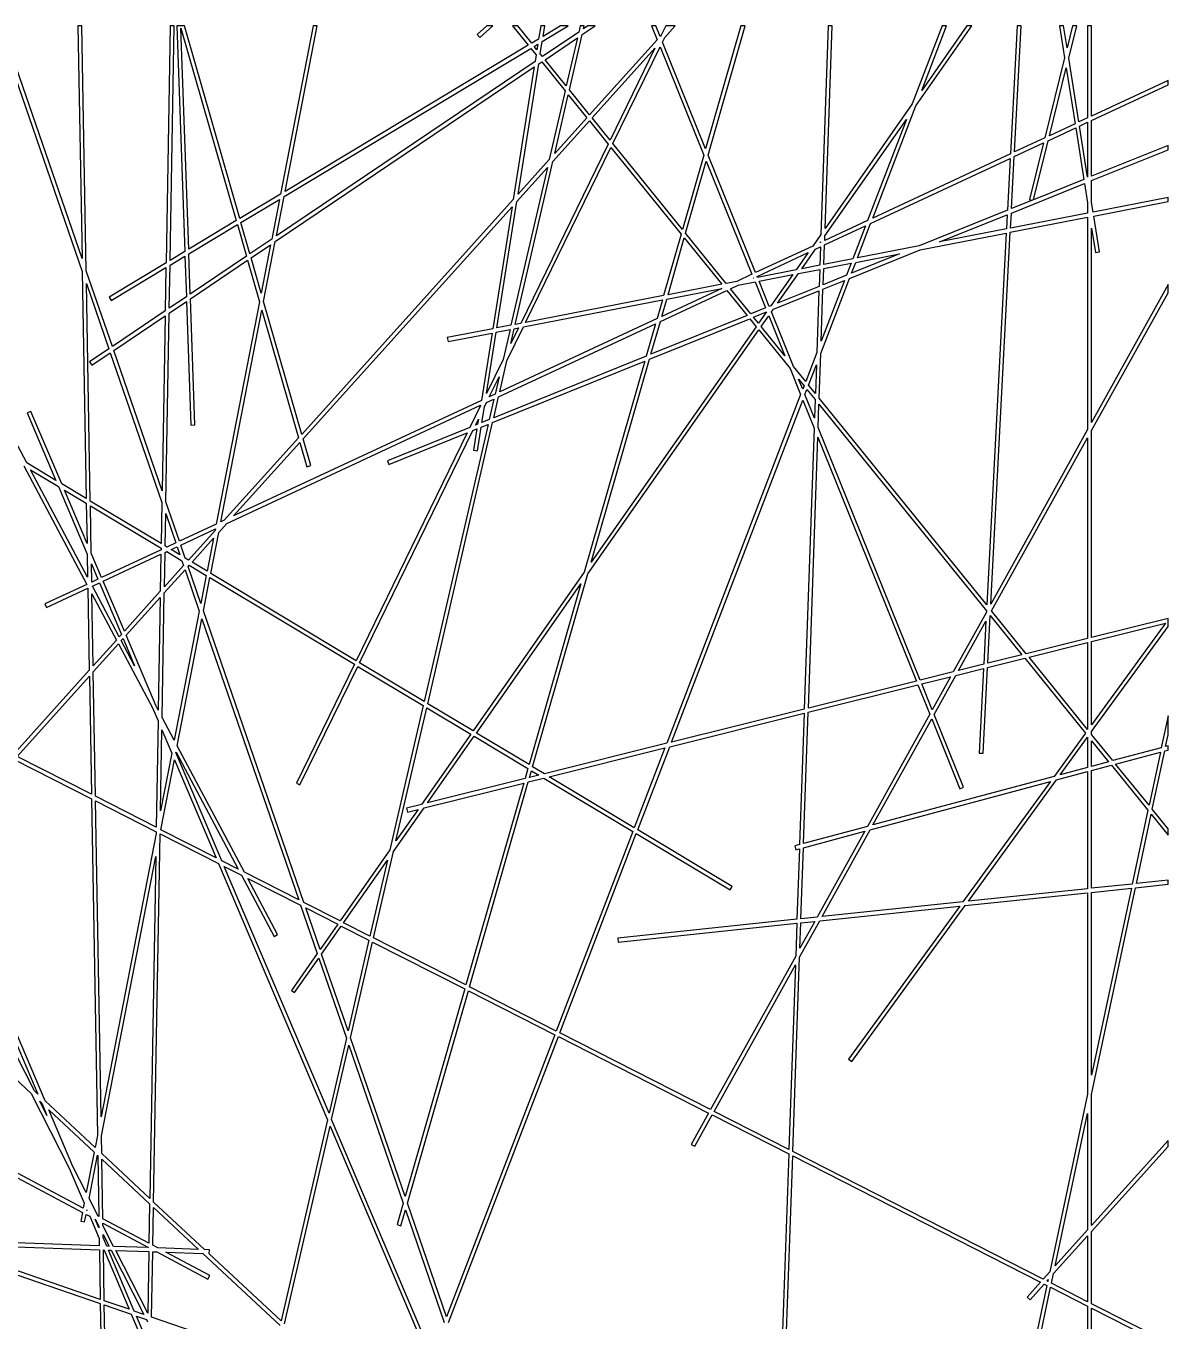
# Model space of a CAD drawing. Extents: x -38.1 to 38.1, y -38.1 to 38.1.
# Drawn here: x -0.71 to 5, y -20.53 to -14.05 of the extents above; entities that cross this region are included whole.
import ezdxf

# ---------------------------------------------------------------- set-up
doc = ezdxf.new("R2010")
doc.units = 0
doc.layers.add('Cut', color=7, linetype='CONTINUOUS')

msp = doc.modelspace()

# ---------------------------------------------------------------- linework, layer by layer
at = {"layer": 'Cut'}
for p, q in [((-0.434023, -14.05), (-0.454026, -14.05)), ((-0.454026, -14.05), (-0.433709, -15.2139)), ((-0.412638, -15.2751), (-0.434023, -14.05)), ((0.00737, -14.05), (-0.013328, -15.2358)), ((0.006887, -15.2236), (0.027373, -14.05)), ((0.027373, -14.05), (0.00737, -14.05)), ((0.058289, -14.05), (0.040987, -14.05)), ((0.040987, -14.05), (0.080428, -15.1794)), ((0.060999, -14.05), (0.058289, -14.05)), ((0.079095, -14.05), (0.060999, -14.05)), ((0.100029, -15.1677), (0.061375, -14.0608)), ((0.061375, -14.0608), (0.337805, -15.0248)), ((0.355553, -15.0141), (0.079095, -14.05)), ((0.722576, -14.05), (0.558921, -14.8919)), ((0.58199, -14.8781), (0.74295, -14.05)), ((0.74295, -14.05), (0.722576, -14.05)), ((1.59183, -14.05), (1.54333, -14.0937)), ((1.55671, -14.1085), (1.62172, -14.05)), ((1.62172, -14.05), (1.59183, -14.05)), ((1.74582, -14.05), (1.72009, -14.05)), ((1.72009, -14.05), (1.79866, -14.147)), ((1.81597, -14.1366), (1.74582, -14.05)), ((1.8611, -14.05), (1.85069, -14.1158)), ((1.88135, -14.05), (1.8611, -14.05)), ((1.86898, -14.1281), (1.99896, -14.05)), ((1.96013, -14.05), (1.87307, -14.1023)), ((1.87307, -14.1023), (1.88135, -14.05)), ((1.99896, -14.05), (1.96013, -14.05)), ((2.05831, -14.05), (2.05109, -14.0812)), ((2.07883, -14.05), (2.05831, -14.05)), ((2.06881, -14.0934), (2.13318, -14.05)), ((2.09741, -14.05), (2.0754, -14.0648)), ((2.0754, -14.0648), (2.07883, -14.05)), ((2.13318, -14.05), (2.09741, -14.05)), ((2.43743, -14.05), (2.41585, -14.05)), ((2.41585, -14.05), (2.44381, -14.1192)), ((2.4587, -14.1026), (2.43743, -14.05)), ((2.48707, -14.05), (2.46458, -14.0961)), ((2.48132, -14.1074), (2.53301, -14.05)), ((2.5061, -14.05), (2.48707, -14.05)), ((2.50932, -14.05), (2.5061, -14.05)), ((2.53301, -14.05), (2.50932, -14.05)), ((2.86304, -14.05), (2.68636, -14.6661)), ((2.69853, -14.6963), (2.88385, -14.05)), ((2.88385, -14.05), (2.86304, -14.05)), ((3.29941, -14.05), (3.26298, -15.0933)), ((3.28404, -15.0632), (3.31942, -14.05)), ((3.31942, -14.05), (3.29941, -14.05)), ((3.86997, -14.05), (3.72005, -14.4406)), ((3.73785, -14.45), (4.01794, -14.05)), ((3.99352, -14.05), (3.76747, -14.3728)), ((3.76747, -14.3728), (3.8914, -14.05)), ((3.8914, -14.05), (3.86997, -14.05)), ((4.01794, -14.05), (3.99352, -14.05)), ((4.2448, -14.05), (4.21123, -14.6904)), ((4.23176, -14.6809), (4.26482, -14.05)), ((4.26482, -14.05), (4.2448, -14.05)), ((4.47741, -14.05), (4.45717, -14.05)), ((4.45717, -14.05), (4.48251, -14.21)), ((4.49489, -14.1604), (4.47741, -14.05)), ((4.52241, -14.05), (4.49489, -14.1604)), ((4.5029, -14.2109), (4.54302, -14.05)), ((4.54302, -14.05), (4.52241, -14.05)), ((4.6174, -14.05), (4.5974, -14.05)), ((4.5974, -14.05), (4.5974, -14.5104)), ((4.6174, -14.501), (4.6174, -14.05)), ((-0.433709, -15.2139), (-0.813609, -14.1106)), ((1.54333, -14.0937), (1.55671, -14.1085)), ((1.85069, -14.1158), (1.81597, -14.1366)), ((1.85918, -14.19), (1.86898, -14.1281)), ((2.05109, -14.0812), (1.87003, -14.2034)), ((1.88266, -14.219), (2.0445, -14.1098)), ((2.0445, -14.1098), (1.98898, -14.3503)), ((2.00495, -14.37), (2.06881, -14.0934)), ((2.44381, -14.1192), (2.10582, -14.4946)), ((2.46458, -14.0961), (2.4587, -14.1026)), ((2.47, -14.1306), (2.48132, -14.1074)), ((2.68636, -14.6661), (2.47, -14.1306)), ((-0.821241, -14.1499), (-0.43258, -15.2786)), ((0.576855, -14.9045), (1.81137, -14.1627)), ((1.79866, -14.147), (0.58199, -14.8781)), ((1.81137, -14.1627), (1.83803, -14.1956)), ((1.82868, -14.1523), (1.8466, -14.1415)), ((1.84224, -14.1691), (1.82868, -14.1523)), ((1.83803, -14.1956), (1.83284, -14.2285)), ((1.8466, -14.1415), (1.84224, -14.1691)), ((1.87003, -14.2034), (1.85918, -14.19)), ((2.11856, -14.5103), (2.43277, -14.1613)), ((2.43277, -14.1613), (2.20844, -14.6213)), ((2.22232, -14.6384), (2.4582, -14.1548)), ((2.4582, -14.1548), (2.67741, -14.6974)), ((0.533171, -15.1292), (1.82856, -14.2555)), ((1.83284, -14.2285), (0.538568, -15.1015)), ((1.82856, -14.2555), (1.72343, -14.9192)), ((1.748, -14.892), (1.85123, -14.2402)), ((1.85123, -14.2402), (1.86602, -14.2302)), ((1.86602, -14.2302), (1.98327, -14.375)), ((1.98898, -14.3503), (1.88266, -14.219)), ((4.48251, -14.21), (4.38266, -14.6105)), ((4.40599, -14.5996), (4.49052, -14.2606)), ((4.49052, -14.2606), (4.53471, -14.5396)), ((4.55357, -14.5308), (4.5029, -14.2109)), ((5, -14.3226), (4.6174, -14.501)), ((5, -14.3447), (5, -14.3226)), ((1.98327, -14.375), (1.9039, -14.7188)), ((2.10582, -14.4946), (2.00495, -14.37)), ((4.6174, -14.5231), (5, -14.3447)), ((1.9315, -14.6882), (1.99925, -14.3947)), ((1.99925, -14.3947), (2.09227, -14.5096)), ((3.72005, -14.4406), (3.28404, -15.0632)), ((3.52223, -15.0117), (3.73785, -14.45)), ((2.09227, -14.5096), (1.9315, -14.6882)), ((2.20844, -14.6213), (2.11856, -14.5103)), ((3.28276, -15.0999), (3.69043, -14.5177)), ((3.69043, -14.5177), (3.49613, -15.0239)), ((4.5974, -14.5104), (4.55357, -14.5308)), ((1.92222, -14.7283), (2.10501, -14.5253)), ((2.10501, -14.5253), (2.19876, -14.6411)), ((4.39976, -14.6246), (4.53796, -14.5601)), ((4.53471, -14.5396), (4.40599, -14.5996)), ((4.53796, -14.5601), (4.57884, -14.8182)), ((4.55682, -14.5513), (4.5974, -14.5324)), ((4.5974, -14.8076), (4.55682, -14.5513)), ((4.5974, -14.5324), (4.5974, -14.8076)), ((4.6174, -14.8026), (4.6174, -14.5231)), ((2.19876, -14.6411), (1.76088, -15.5389)), ((2.57089, -15.0689), (2.22232, -14.6384)), ((4.23058, -14.7035), (4.37644, -14.6355)), ((4.38266, -14.6105), (4.23176, -14.6809)), ((4.37644, -14.6355), (4.30592, -14.9183)), ((4.32602, -14.9204), (4.39976, -14.6246)), ((5, -14.6481), (4.6174, -14.8026)), ((5, -14.6696), (5, -14.6481)), ((1.78546, -15.5341), (2.21265, -14.6583)), ((2.21265, -14.6583), (2.56416, -15.0923)), ((2.67741, -14.6974), (2.57089, -15.0689)), ((2.93636, -15.2849), (2.69853, -14.6963)), ((3.51191, -15.0386), (4.21005, -14.7131)), ((4.21123, -14.6904), (3.52223, -15.0117)), ((4.21005, -14.7131), (4.19644, -14.9727)), ((4.2169, -14.9645), (4.23058, -14.7035)), ((4.6174, -14.8242), (5, -14.6696)), ((1.89462, -14.759), (1.71239, -15.5483)), ((1.73388, -15.5442), (1.92222, -14.7283)), ((1.74226, -14.9282), (1.89462, -14.759)), ((1.9039, -14.7188), (1.748, -14.892)), ((2.58625, -15.0878), (2.68958, -14.7275)), ((2.68958, -14.7275), (2.91821, -15.2934)), ((4.21574, -14.9865), (4.58205, -14.8385)), ((4.57884, -14.8182), (4.32602, -14.9204)), ((4.58205, -14.8385), (4.5974, -14.9354)), ((4.6174, -14.9338), (4.6174, -14.8242)), ((-0.710436, -16.237), (-1.41724, -14.9077)), ((0.558921, -14.8919), (0.355553, -15.0141)), ((0.538568, -15.1015), (0.576855, -14.9045)), ((5, -14.9093), (4.62506, -14.9822)), ((5, -14.9297), (5, -14.9093)), ((0.36126, -15.034), (0.553786, -14.9183)), ((0.553786, -14.9183), (0.515119, -15.1173)), ((1.72343, -14.9192), (0.665316, -16.0944)), ((0.671816, -16.1171), (1.71768, -14.9555)), ((1.71768, -14.9555), (1.62098, -15.5661)), ((1.64187, -15.562), (1.74226, -14.9282)), ((4.19644, -14.9727), (3.75399, -15.1515)), ((4.32153, -14.9222), (4.2169, -14.9645)), ((4.30592, -14.9183), (4.32153, -14.9222)), ((4.5974, -14.9354), (4.5974, -14.9875)), ((4.62506, -14.9822), (4.6174, -14.9338)), ((4.62819, -15.0019), (5, -14.9297)), ((0.337805, -15.0248), (0.100029, -15.1677)), ((0.406197, -15.1907), (0.36126, -15.034)), ((3.49613, -15.0239), (3.28193, -15.1238)), ((3.44557, -15.2114), (3.51191, -15.0386)), ((3.85688, -15.1315), (4.19528, -14.9948)), ((4.19528, -14.9948), (4.19153, -15.0664)), ((4.21068, -15.0831), (4.5974, -15.0079)), ((4.21176, -15.0625), (4.21574, -14.9865)), ((4.5974, -14.9875), (4.21176, -15.0625)), ((4.5974, -15.0079), (4.5974, -16.0704)), ((4.65641, -15.1801), (4.62819, -15.0019)), ((0.100827, -15.1905), (0.343512, -15.0447)), ((0.343512, -15.0447), (0.388763, -15.2025)), ((2.56416, -15.0923), (2.47596, -15.3999)), ((2.78959, -15.3389), (2.58625, -15.0878)), ((3.26298, -15.0933), (3.22214, -15.1517)), ((3.28114, -15.1462), (3.48582, -15.0508)), ((3.28193, -15.1238), (3.28276, -15.0999)), ((3.48582, -15.0508), (3.42241, -15.2159)), ((3.7597, -15.1707), (4.19045, -15.087)), ((4.19153, -15.0664), (3.85688, -15.1315)), ((4.19045, -15.087), (4.0929, -16.9484)), ((4.11315, -16.944), (4.21068, -15.0831)), ((4.6174, -16.0343), (4.6174, -15.0617)), ((4.6174, -15.0617), (4.63666, -15.1833)), ((0.515119, -15.1173), (0.406197, -15.1907)), ((0.411993, -15.211), (0.509722, -15.145)), ((0.509722, -15.145), (0.462602, -15.3874)), ((0.474745, -15.4298), (0.533171, -15.1292)), ((2.498, -15.3956), (2.57952, -15.1113)), ((2.57952, -15.1113), (2.76735, -15.3433)), ((3.22214, -15.1517), (2.93636, -15.2849)), ((3.16675, -15.2656), (3.23545, -15.1675)), ((3.23545, -15.1675), (3.2608, -15.1557)), ((3.2608, -15.1557), (3.25758, -15.248)), ((3.25839, -15.1347), (3.2617, -15.13)), ((3.26158, -15.1333), (3.25839, -15.1347)), ((3.2617, -15.13), (3.26158, -15.1333)), ((3.27773, -15.2441), (3.28114, -15.1462)), ((3.75399, -15.1515), (3.44557, -15.2114)), ((0.006476, -15.2472), (0.081226, -15.2023)), ((0.080428, -15.1794), (0.006887, -15.2236)), ((0.081226, -15.2023), (0.08831, -15.4052)), ((0.107862, -15.392), (0.100827, -15.1905)), ((0.388763, -15.2025), (0.107862, -15.392)), ((0.108685, -15.4155), (0.394559, -15.2227)), ((0.394559, -15.2227), (0.454196, -15.4307)), ((0.462602, -15.3874), (0.411993, -15.211)), ((2.94387, -15.3035), (3.19919, -15.1844)), ((3.19919, -15.1844), (3.13848, -15.2711)), ((3.42241, -15.2159), (3.27773, -15.2441)), ((3.40639, -15.3135), (3.7597, -15.1707)), ((3.65681, -15.1907), (3.41619, -15.288)), ((3.41619, -15.288), (3.43711, -15.2334)), ((3.43711, -15.2334), (3.65681, -15.1907)), ((4.63666, -15.1833), (4.65641, -15.1801)), ((-0.43258, -15.2786), (-0.412729, -16.4159)), ((-0.281884, -15.6549), (-0.412638, -15.2751)), ((-0.013328, -15.2358), (-0.29859, -15.4072)), ((-0.28829, -15.4243), (-0.013739, -15.2594)), ((-0.013739, -15.2594), (-0.017531, -15.4765)), ((0.002711, -15.4629), (0.006476, -15.2472)), ((2.91821, -15.2934), (2.84259, -15.3286)), ((3.13848, -15.2711), (2.94591, -15.3086)), ((2.95355, -15.3274), (3.12197, -15.2947)), ((3.12197, -15.2947), (3.01249, -15.4511)), ((3.04653, -15.4373), (3.15023, -15.2892)), ((3.15023, -15.2892), (3.25686, -15.2685)), ((3.25758, -15.248), (3.16675, -15.2656)), ((3.25686, -15.2685), (3.25389, -15.3535)), ((3.27419, -15.3453), (3.27701, -15.2646)), ((3.39083, -15.2982), (3.27419, -15.3453)), ((3.27701, -15.2646), (3.41396, -15.2379)), ((3.41396, -15.2379), (3.39083, -15.2982)), ((-0.392514, -16.428), (-0.411508, -15.3398)), ((-0.411508, -15.3398), (-0.29905, -15.6664)), ((2.76767, -15.3636), (2.46698, -15.5038)), ((2.49181, -15.4172), (2.76767, -15.3636)), ((2.76735, -15.3433), (2.498, -15.3956)), ((2.84259, -15.3286), (2.78959, -15.3389)), ((2.81103, -15.3654), (2.84882, -15.3478)), ((2.84882, -15.3478), (2.93355, -15.3313)), ((2.92374, -15.3129), (2.92571, -15.3119)), ((2.92591, -15.3124), (2.92374, -15.3129)), ((2.92571, -15.3119), (2.92591, -15.3124)), ((2.93355, -15.3313), (2.98621, -15.4617)), ((2.94591, -15.3086), (2.94387, -15.3035)), ((3.00476, -15.4542), (2.95355, -15.3274)), ((3.25389, -15.3535), (3.04653, -15.4373)), ((3.26218, -15.6892), (3.40639, -15.3135)), ((3.38103, -15.3237), (3.26433, -15.6278)), ((3.27343, -15.3672), (3.38103, -15.3237)), ((5, -15.3441), (4.6174, -16.0343)), ((5, -15.3854), (5, -15.3441)), ((-0.29859, -15.4072), (-0.28829, -15.4243)), ((0.08831, -15.4052), (0.002711, -15.4629)), ((0.130754, -16.0475), (0.108685, -15.4155)), ((1.77449, -15.5566), (2.46978, -15.4215)), ((2.47596, -15.3999), (1.78546, -15.5341)), ((2.46978, -15.4215), (2.44296, -15.515)), ((2.45968, -15.5293), (2.79235, -15.3741)), ((2.46698, -15.5038), (2.49181, -15.4172)), ((2.79235, -15.3741), (2.89356, -15.4991)), ((2.91295, -15.4913), (2.81103, -15.3654)), ((3.02547, -15.4674), (3.25313, -15.3754)), ((3.25313, -15.3754), (3.24231, -15.6851)), ((3.26433, -15.6278), (3.27343, -15.3672)), ((4.6174, -16.0756), (5, -15.3854)), ((-0.017531, -15.4765), (-0.281884, -15.6549)), ((-0.014209, -16.4322), (0.002285, -15.4873)), ((0.002285, -15.4873), (0.089134, -15.4287)), ((0.089134, -15.4287), (0.110766, -16.0482)), ((0.454196, -15.4307), (0.237946, -16.5432)), ((0.260351, -16.5328), (0.466339, -15.473)), ((0.466339, -15.473), (0.649535, -16.1119)), ((0.665316, -16.0944), (0.474745, -15.4298)), ((2.98621, -15.4617), (2.91295, -15.4913)), ((2.92611, -15.5075), (2.99142, -15.4811)), ((2.99142, -15.4811), (2.95123, -15.5386)), ((3.01249, -15.4511), (3.00476, -15.4542)), ((3.01572, -15.4813), (3.02547, -15.4674)), ((3.12607, -15.7545), (3.01572, -15.4813)), ((-0.275143, -15.6744), (-0.017957, -15.501)), ((-0.017957, -15.501), (-0.033247, -16.377)), ((1.71239, -15.5483), (1.64187, -15.562)), ((1.65017, -15.9067), (2.43566, -15.5405)), ((2.44296, -15.515), (1.65588, -15.882)), ((1.69191, -15.7259), (1.77449, -15.5566)), ((1.76088, -15.5389), (1.73388, -15.5442)), ((2.9393, -15.5556), (2.11426, -16.7339)), ((2.43566, -15.5405), (2.38907, -15.7029)), ((2.4056, -15.7178), (2.90672, -15.5154)), ((2.89356, -15.4991), (2.4126, -15.6934)), ((2.4126, -15.6934), (2.45968, -15.5293)), ((2.90672, -15.5154), (2.9393, -15.5556)), ((2.95123, -15.5386), (2.92611, -15.5075)), ((2.96432, -15.5547), (3.00204, -15.5009)), ((3.08303, -15.7013), (2.96432, -15.5547)), ((3.00204, -15.5009), (3.08303, -15.7013)), ((1.62098, -15.5661), (1.39376, -15.6103)), ((1.39376, -15.6103), (1.39757, -15.6299)), ((1.39757, -15.6299), (1.61765, -15.5871)), ((1.61765, -15.5871), (1.56417, -15.9248)), ((1.59006, -15.8891), (1.63854, -15.5831)), ((1.63854, -15.5831), (1.70746, -15.5697)), ((1.70746, -15.5697), (1.67294, -15.7192)), ((1.7499, -15.5614), (1.71191, -15.6393)), ((1.71191, -15.6393), (1.72896, -15.5655)), ((1.72896, -15.5655), (1.7499, -15.5614)), ((2.09733, -16.7929), (2.95239, -15.5718)), ((2.95239, -15.5718), (3.10865, -15.7647)), ((-0.29905, -15.6664), (-0.396465, -15.7321)), ((-0.385281, -15.7487), (-0.292309, -15.686)), ((-0.292309, -15.686), (-0.034268, -16.4354)), ((-0.033247, -16.377), (-0.275143, -15.6744)), ((3.24231, -15.6851), (3.18687, -15.8295)), ((-0.396465, -15.7321), (-0.385281, -15.7487)), ((1.67294, -15.7192), (1.59006, -15.8891)), ((1.62056, -16.035), (2.38207, -15.7273)), ((2.38907, -15.7029), (1.62605, -16.0112)), ((1.65588, -15.882), (1.69191, -15.7259)), ((2.38207, -15.7273), (2.07903, -16.7842)), ((2.11426, -16.7339), (2.4056, -15.7178)), ((3.20141, -15.8475), (3.24017, -15.7465)), ((3.24017, -15.7465), (3.23518, -15.8892)), ((3.25437, -15.9129), (3.26218, -15.6892)), ((1.60399, -15.9062), (1.65294, -15.8058)), ((1.65294, -15.8058), (1.63288, -15.8927)), ((3.10865, -15.7647), (3.16152, -15.8956)), ((3.18687, -15.8295), (3.12607, -15.7545)), ((3.17203, -15.8682), (3.1517, -15.8179)), ((3.1517, -15.8179), (3.1786, -15.8511)), ((3.1786, -15.8511), (3.17203, -15.8682)), ((3.18302, -15.8954), (3.19313, -15.8691)), ((3.19313, -15.8691), (3.23412, -15.9197)), ((3.23518, -15.8892), (3.20141, -15.8475)), ((1.56417, -15.9248), (0.324429, -16.5029)), ((1.57936, -15.9567), (1.59005, -15.9348)), ((1.59005, -15.9348), (1.62717, -15.9175)), ((1.62717, -15.9175), (1.60341, -16.0204)), ((1.63288, -15.8927), (1.60399, -15.9062)), ((1.62605, -16.0112), (1.65017, -15.9067)), ((3.16152, -15.8956), (2.49164, -17.6407)), ((2.51533, -17.6348), (3.17251, -15.9228)), ((3.17251, -15.9228), (3.22912, -16.0629)), ((3.23083, -16.0138), (3.18302, -15.8954)), ((3.23412, -15.9197), (3.23083, -16.0138)), ((3.24926, -16.0593), (3.25331, -15.9434)), ((3.25331, -15.9434), (4.09133, -16.9782)), ((4.0929, -16.9484), (3.25437, -15.9129)), ((-0.689125, -15.9795), (-0.707536, -15.9873)), ((-0.707536, -15.9873), (-0.56428, -16.3248)), ((-0.535114, -16.3423), (-0.689125, -15.9795)), ((0.290179, -16.5409), (1.56039, -15.9486)), ((1.56007, -15.9506), (1.50707, -16.0593)), ((1.56039, -15.9486), (1.56007, -15.9506)), ((1.56694, -16.0351), (1.57936, -15.9567)), ((0.110766, -16.0482), (0.130754, -16.0475)), ((0.954682, -17.2375), (1.52168, -16.075)), ((1.50707, -16.0593), (1.09377, -16.2263)), ((1.59792, -16.0442), (1.27762, -17.4315)), ((1.29565, -17.4424), (1.62056, -16.035)), ((1.52168, -16.075), (1.54166, -16.0669)), ((1.54166, -16.0669), (1.52466, -16.1742)), ((1.53478, -16.0481), (1.54937, -16.0182)), ((1.54531, -16.0438), (1.53478, -16.0481)), ((1.54441, -16.1774), (1.56329, -16.0582)), ((1.54937, -16.0182), (1.54531, -16.0438)), ((1.56329, -16.0582), (1.59792, -16.0442)), ((1.60341, -16.0204), (1.56694, -16.0351)), ((3.22912, -16.0629), (3.18001, -17.4691)), ((3.76035, -17.3244), (3.24926, -16.0593)), ((4.5974, -16.0704), (4.11315, -16.944)), ((4.6174, -17.1107), (4.6174, -16.0756)), ((0.649535, -16.1119), (0.278039, -16.5245)), ((0.324429, -16.5029), (0.656036, -16.1346)), ((0.656036, -16.1346), (0.690932, -16.2563)), ((0.710157, -16.2508), (0.671816, -16.1171)), ((1.49397, -16.0862), (0.937473, -17.2271)), ((1.10126, -16.2448), (1.49397, -16.0862)), ((3.2002, -17.464), (3.24754, -16.1085)), ((3.24754, -16.1085), (3.74076, -17.3292)), ((4.11706, -16.9782), (4.5974, -16.1117)), ((4.5974, -16.1117), (4.5974, -17.1157)), ((1.52466, -16.1742), (1.54441, -16.1774)), ((-0.725491, -16.2513), (-0.409688, -16.8452)), ((-0.56428, -16.3248), (-0.710436, -16.237)), ((0.690932, -16.2563), (0.710157, -16.2508)), ((1.09377, -16.2263), (1.10126, -16.2448)), ((-0.692205, -16.2713), (-0.550985, -16.3561)), ((-0.405853, -16.8098), (-0.692205, -16.2713)), ((-0.550985, -16.3561), (-0.407888, -16.6932)), ((-0.412729, -16.4159), (-0.535114, -16.3423)), ((-0.521819, -16.3736), (-0.412318, -16.4394)), ((-0.40882, -16.6399), (-0.521819, -16.3736)), ((-0.412318, -16.4394), (-0.40882, -16.6399)), ((-0.037858, -16.6411), (-0.392514, -16.428)), ((-0.387959, -16.689), (-0.392103, -16.4516)), ((-0.392103, -16.4516), (-0.038261, -16.6642)), ((-0.034268, -16.4354), (-0.037858, -16.6411)), ((0.053598, -16.6292), (-0.014209, -16.4322)), ((-0.018063, -16.653), (-0.01523, -16.4907)), ((-0.01523, -16.4907), (0.035372, -16.6377)), ((0.278039, -16.5245), (0.260351, -16.5328)), ((0.237946, -16.5432), (0.053598, -16.6292)), ((0.060145, -16.6482), (0.233228, -16.5675)), ((0.231542, -16.5761), (0.09901, -16.7233)), ((0.210306, -16.7902), (0.250116, -16.5854)), ((0.233228, -16.5675), (0.231542, -16.5761)), ((0.250116, -16.5854), (0.290179, -16.5409)), ((-0.009078, -16.6584), (-0.018063, -16.653)), ((0.035372, -16.6377), (-0.009078, -16.6584)), ((0.0116, -16.6708), (0.041919, -16.6567)), ((0.041919, -16.6567), (0.055967, -16.6975)), ((0.082637, -16.7135), (0.060145, -16.6482)), ((0.116475, -16.7338), (0.224132, -16.6143)), ((0.224132, -16.6143), (0.192063, -16.7793)), ((-0.407888, -16.6932), (-0.405853, -16.8098)), ((-0.3362, -16.8109), (-0.387959, -16.689)), ((-0.038399, -16.6721), (-0.3362, -16.8109)), ((-0.32838, -16.8294), (-0.038787, -16.6943)), ((-0.038787, -16.6943), (-0.042028, -16.88)), ((-0.038261, -16.6642), (-0.038399, -16.6721)), ((-0.021629, -16.8573), (-0.01862, -16.6849)), ((-0.01862, -16.6849), (-0.010264, -16.681)), ((-0.010264, -16.681), (0.066096, -16.7269)), ((0.055967, -16.6975), (0.0116, -16.6708)), ((0.09901, -16.7233), (0.082637, -16.7135)), ((-0.38543, -16.8339), (-0.387027, -16.7424)), ((-0.387027, -16.7424), (-0.354337, -16.8194)), ((-0.022161, -16.8878), (0.08176, -16.7724)), ((0.074316, -16.7508), (-0.021629, -16.8573)), ((0.066096, -16.7269), (0.074316, -16.7508)), ((0.08176, -16.7724), (0.153115, -16.9796)), ((0.097061, -16.7554), (0.102841, -16.749)), ((0.160748, -16.9404), (0.097061, -16.7554)), ((0.102841, -16.749), (0.188002, -16.8001)), ((0.192063, -16.7793), (0.116475, -16.7338)), ((2.07903, -16.7842), (1.52266, -17.5788)), ((-0.409688, -16.8452), (-0.620191, -16.9434)), ((-0.354337, -16.8194), (-0.38543, -16.8339)), ((-0.382135, -16.8544), (-0.346517, -16.8378)), ((-0.247317, -17.108), (-0.382135, -16.8544)), ((-0.346517, -16.8378), (-0.236799, -17.0963)), ((-0.222032, -17.0799), (-0.32838, -16.8294)), ((0.188002, -16.8001), (0.160748, -16.9404)), ((0.173771, -16.9782), (0.206245, -16.8111)), ((0.206245, -16.8111), (0.928672, -17.2452)), ((0.937473, -17.2271), (0.210306, -16.7902)), ((1.53985, -17.5891), (2.06209, -16.8432)), ((2.06209, -16.8432), (1.8029, -17.7471)), ((1.82065, -17.7578), (2.09733, -16.7929)), ((-0.611739, -16.9615), (-0.404889, -16.865)), ((-0.404889, -16.865), (-0.397732, -17.275)), ((-0.37811, -17.2532), (-0.384402, -16.8928)), ((-0.384402, -16.8928), (-0.261559, -17.1238)), ((-0.042028, -16.88), (-0.222032, -17.0799)), ((-0.21341, -17.1002), (-0.04256, -16.9105)), ((-0.04256, -16.9105), (-0.052406, -17.4746)), ((-0.033039, -17.511), (-0.022161, -16.8878)), ((-0.620191, -16.9434), (-0.611739, -16.9615)), ((0.153115, -16.9796), (0.027645, -17.6251)), ((0.676231, -18.4374), (0.173771, -16.9782)), ((4.09104, -16.9839), (3.9251, -17.2833)), ((4.09133, -16.9782), (4.09104, -16.9839)), ((4.29034, -17.1922), (4.11706, -16.9782)), ((0.042565, -17.6532), (0.166138, -17.0174)), ((0.166138, -17.0174), (0.650578, -18.4244)), ((3.95164, -17.2767), (4.08865, -17.0295)), ((4.08865, -17.0295), (4.07734, -17.2453)), ((4.09763, -17.2403), (4.11014, -17.0015)), ((4.11014, -17.0015), (4.26893, -17.1976)), ((5, -17.0153), (4.6174, -17.1107)), ((4.6174, -17.1313), (4.98746, -17.039)), ((4.98746, -17.039), (4.6174, -17.5484)), ((5, -17.0218), (5, -17.0153)), ((5, -17.0359), (5, -17.0218)), ((5, -17.0558), (5, -17.0359)), ((-0.236799, -17.0963), (-0.247317, -17.108)), ((-0.062843, -17.4549), (-0.21341, -17.1002)), ((4.6174, -17.5824), (5, -17.0558)), ((-0.261559, -17.1238), (-0.37811, -17.2532)), ((-0.377598, -17.2826), (-0.251567, -17.1426)), ((-0.251567, -17.1426), (-0.080912, -17.4635)), ((-0.237325, -17.1268), (-0.228176, -17.1166)), ((-0.170575, -17.2523), (-0.237325, -17.1268)), ((-0.228176, -17.1166), (-0.170575, -17.2523)), ((4.5974, -17.1157), (4.29034, -17.1922)), ((4.30423, -17.2094), (4.5974, -17.1363)), ((4.5974, -17.1363), (4.5974, -17.5714)), ((4.6174, -17.5484), (4.6174, -17.1313)), ((1.27762, -17.4315), (0.954682, -17.2375)), ((4.09653, -17.2612), (4.28282, -17.2147)), ((4.26893, -17.1976), (4.09763, -17.2403)), ((4.28282, -17.2147), (4.58695, -17.5903)), ((4.5974, -17.5714), (4.30423, -17.2094)), ((-0.397732, -17.275), (-0.777443, -17.6967)), ((-0.758994, -17.7061), (-0.397221, -17.3044)), ((-0.397221, -17.3044), (-0.386898, -17.8957)), ((-0.366716, -17.906), (-0.377598, -17.2826)), ((0.928672, -17.2452), (0.63853, -17.8401)), ((0.656506, -17.8488), (0.945881, -17.2555)), ((0.945881, -17.2555), (1.27289, -17.452)), ((3.9251, -17.2833), (3.76035, -17.3244)), ((3.76792, -17.3431), (3.91185, -17.3072)), ((3.91185, -17.3072), (3.82021, -17.4725)), ((3.82985, -17.4964), (3.93838, -17.3006)), ((3.93838, -17.3006), (4.07624, -17.2662)), ((4.07734, -17.2453), (3.95164, -17.2767)), ((4.07624, -17.2662), (4.05405, -17.6896)), ((4.07402, -17.6907), (4.09653, -17.2612)), ((3.19948, -17.4848), (3.74832, -17.348)), ((3.74076, -17.3292), (3.2002, -17.464)), ((3.74832, -17.348), (3.80773, -17.495)), ((3.82021, -17.4725), (3.76792, -17.3431)), ((-0.080912, -17.4635), (-0.053347, -17.5285)), ((-0.052406, -17.4746), (-0.062843, -17.4549)), ((1.27289, -17.452), (1.10637, -18.1733)), ((1.13699, -18.1295), (1.29092, -17.4628)), ((1.29092, -17.4628), (1.51116, -17.5952)), ((1.52266, -17.5788), (1.29565, -17.4424)), ((2.50658, -17.6576), (3.17929, -17.4898)), ((3.18001, -17.4691), (2.51533, -17.6348)), ((3.17929, -17.4898), (3.15632, -18.1475)), ((3.17652, -18.1421), (3.19948, -17.4848)), ((3.80773, -17.495), (3.49658, -18.0564)), ((3.97702, -17.8606), (3.82985, -17.4964)), ((5, -17.5024), (4.96594, -17.6627)), ((5, -17.5986), (5, -17.5024)), ((-0.053347, -17.5285), (-0.062642, -18.061)), ((0.027645, -17.6251), (-0.033039, -17.511)), ((3.52343, -18.0492), (3.81737, -17.5189)), ((3.81737, -17.5189), (3.95848, -17.8681)), ((-0.041214, -17.9794), (-0.034134, -17.5737)), ((-0.034134, -17.5737), (0.015089, -17.6897)), ((1.51116, -17.5952), (1.26518, -17.9465)), ((1.29476, -17.9391), (1.52835, -17.6055)), ((1.52835, -17.6055), (1.7972, -17.767)), ((1.8029, -17.7471), (1.53985, -17.5891)), ((4.58695, -17.5903), (4.43004, -17.8062)), ((4.46074, -17.798), (4.5974, -17.6099)), ((4.5974, -17.6099), (4.5974, -17.7614)), ((4.6174, -17.5961), (4.6174, -17.5824)), ((4.72383, -17.7275), (4.6174, -17.5961)), ((4.6174, -17.756), (4.6174, -17.6279)), ((4.6174, -17.6279), (4.70268, -17.7332)), ((4.98762, -17.6568), (5, -17.5986)), ((0.015089, -17.6897), (-0.041214, -17.9794)), ((0.035888, -17.6875), (0.036501, -17.6844)), ((0.265336, -18.2281), (0.035888, -17.6875)), ((0.036501, -17.6844), (0.347983, -18.2702)), ((0.379052, -18.286), (0.042565, -17.6532)), ((2.49164, -17.6407), (1.87967, -17.7933)), ((1.90391, -17.8078), (2.48289, -17.6635)), ((2.48289, -17.6635), (2.32935, -18.0635)), ((2.34676, -18.0739), (2.50658, -17.6576)), ((4.05405, -17.6896), (4.07402, -17.6907)), ((4.96594, -17.6627), (4.72383, -17.7275)), ((4.7376, -17.7445), (4.96127, -17.6846)), ((4.96127, -17.6846), (4.90468, -17.9509)), ((4.92087, -17.9709), (4.98295, -17.6788)), ((4.98295, -17.6788), (5, -17.6742)), ((5, -17.6535), (4.98762, -17.6568)), ((5, -17.6742), (5, -17.6535)), ((-0.772849, -17.7215), (-0.386503, -17.9184)), ((-0.386898, -17.8957), (-0.758994, -17.7061)), ((-0.039038, -18.073), (0.029064, -17.7226)), ((0.029064, -17.7226), (0.237613, -18.2139)), ((1.87967, -17.7933), (1.82065, -17.7578)), ((4.5974, -17.7614), (4.46074, -17.798)), ((4.70268, -17.7332), (4.6174, -17.756)), ((4.6174, -17.7767), (4.71646, -17.7502)), ((4.71646, -17.7502), (4.89933, -17.976)), ((4.90468, -17.9509), (4.7376, -17.7445)), ((1.78275, -17.8174), (1.29476, -17.9391)), ((1.7972, -17.767), (1.78275, -17.8174)), ((1.79879, -17.834), (1.87647, -17.8147)), ((1.80516, -17.8118), (1.81494, -17.7777)), ((1.85222, -17.8001), (1.80516, -17.8118)), ((1.81494, -17.7777), (1.85222, -17.8001)), ((1.87647, -17.8147), (2.32207, -18.0824)), ((2.32935, -18.0635), (1.90391, -17.8078)), ((4.43004, -17.8062), (3.52343, -18.0492)), ((4.00061, -18.4313), (4.44206, -17.8237)), ((4.44206, -17.8237), (4.5974, -17.7821)), ((4.5974, -17.7821), (4.5974, -18.3686)), ((4.6174, -18.3665), (4.6174, -17.7767)), ((0.63853, -17.8401), (0.656506, -17.8488)), ((1.27728, -17.9641), (1.77638, -17.8396)), ((1.77638, -17.8396), (1.48657, -18.8503)), ((1.50473, -18.8596), (1.79879, -17.834)), ((3.50995, -18.0735), (4.41136, -17.832)), ((3.95848, -17.8681), (3.97702, -17.8606)), ((4.41136, -17.832), (3.97384, -18.4341)), ((-0.386503, -17.9184), (-0.357075, -19.6043)), ((-0.062642, -18.061), (-0.366716, -17.906)), ((-0.33872, -19.5099), (-0.36632, -17.9287)), ((-0.36632, -17.9287), (-0.06303, -18.0832)), ((1.26518, -17.9465), (1.18959, -17.9653)), ((1.12498, -18.1816), (1.27728, -17.9641)), ((1.2477, -17.9714), (1.13699, -18.1295)), ((1.18959, -17.9653), (1.19443, -17.9847)), ((1.19443, -17.9847), (1.2477, -17.9714)), ((4.89933, -17.976), (4.82087, -18.3451)), ((4.84179, -18.3429), (4.91552, -17.996)), ((4.91552, -17.996), (5, -18.1004)), ((5, -18.0686), (4.92087, -17.9709)), ((-0.06303, -18.0832), (-0.063191, -18.0924)), ((0.237613, -18.2139), (-0.039038, -18.073)), ((2.32207, -18.0824), (1.93885, -19.0808)), ((2.81853, -18.3574), (2.34676, -18.0739)), ((3.17579, -18.163), (3.4831, -18.0807)), ((3.49658, -18.0564), (3.17652, -18.1421)), ((3.4831, -18.0807), (3.24469, -18.5108)), ((3.26897, -18.5082), (3.50995, -18.0735)), ((5, -18.1004), (5, -18.0686)), ((-0.063191, -18.0924), (-0.33872, -19.5099)), ((-0.075383, -19.9369), (-0.043224, -18.0945)), ((-0.043224, -18.0945), (-0.043008, -18.0934)), ((-0.043008, -18.0934), (0.249771, -18.2426)), ((1.95677, -19.0899), (2.33948, -18.0929)), ((2.33948, -18.0929), (2.80823, -18.3745)), ((3.15632, -18.1475), (3.13268, -18.1539)), ((-1.17584, -18.1691), (-0.654812, -19.3966)), ((-0.61885, -19.4301), (-1.16108, -18.1527)), ((-0.337041, -19.6061), (-0.065201, -18.2076)), ((-0.065201, -18.2076), (-0.095066, -19.9185)), ((1.10637, -18.1733), (0.856943, -18.5295)), ((1.0249, -18.6151), (1.12498, -18.1816)), ((3.13268, -18.1539), (3.13786, -18.1732)), ((3.13786, -18.1732), (3.15559, -18.1684)), ((3.15559, -18.1684), (3.14326, -18.5214)), ((3.16335, -18.5193), (3.17579, -18.163)), ((-0.672005, -19.3805), (-1.24828, -18.2495)), ((0.249771, -18.2426), (0.79424, -19.5253)), ((0.347983, -18.2702), (0.265336, -18.2281)), ((0.801895, -19.4921), (0.277494, -18.2567)), ((0.277494, -18.2567), (0.364353, -18.301)), ((0.874938, -18.5387), (1.09436, -18.2253)), ((1.09436, -18.2253), (1.00653, -18.6057)), ((0.364353, -18.301), (0.527001, -18.6069)), ((0.650578, -18.4244), (0.379052, -18.286)), ((0.54466, -18.5975), (0.395422, -18.3168)), ((0.395422, -18.3168), (0.659951, -18.4516)), ((4.82087, -18.3451), (4.6174, -18.3665)), ((5, -18.3263), (4.84179, -18.3429)), ((5, -18.3464), (5, -18.3263)), ((2.80823, -18.3745), (2.81853, -18.3574)), ((3.98479, -18.4531), (4.5974, -18.3887)), ((4.5974, -18.3686), (4.00061, -18.4313)), ((4.5974, -18.3887), (4.5974, -19.3965)), ((4.6174, -19.3986), (4.83741, -18.3635)), ((4.6174, -18.3866), (4.8165, -18.3657)), ((4.8165, -18.3657), (4.6174, -19.3024)), ((4.6174, -19.3024), (4.6174, -18.3866)), ((4.83741, -18.3635), (5, -18.3464)), ((0.659951, -18.4516), (0.742876, -18.6924)), ((0.856943, -18.5295), (0.676231, -18.4374)), ((0.757055, -18.6722), (0.685604, -18.4646)), ((0.685604, -18.4646), (0.845359, -18.546)), ((3.25713, -18.5296), (3.95802, -18.4559)), ((3.97384, -18.4341), (3.26897, -18.5082)), ((3.95802, -18.4559), (3.40182, -19.2215)), ((3.418, -19.2332), (3.98479, -18.4531)), ((1.00653, -18.6057), (0.874938, -18.5387)), ((3.14326, -18.5214), (2.24656, -18.6157)), ((3.15666, -18.7108), (3.25713, -18.5296)), ((3.23285, -18.5321), (3.1582, -18.6668)), ((3.1582, -18.6668), (3.16265, -18.5395)), ((3.16265, -18.5395), (3.23285, -18.5321)), ((3.24469, -18.5108), (3.16335, -18.5193)), ((-1.5522, -18.5871), (-0.688224, -19.3928)), ((0.527001, -18.6069), (0.54466, -18.5975)), ((0.845359, -18.546), (0.757055, -18.6722)), ((0.765104, -18.6955), (0.863354, -18.5552)), ((0.863354, -18.5552), (1.0019, -18.6258)), ((2.24865, -18.6356), (3.14256, -18.5416)), ((3.14256, -18.5416), (3.13684, -18.7053)), ((1.0019, -18.6258), (0.897219, -19.0792)), ((0.909506, -19.1149), (1.02026, -18.6352)), ((1.02026, -18.6352), (1.48096, -18.8699)), ((1.48657, -18.8503), (1.0249, -18.6151)), ((2.24656, -18.6157), (2.24865, -18.6356)), ((0.742876, -18.6924), (0.61347, -18.8772)), ((0.629853, -18.8887), (0.750924, -18.7158)), ((0.750924, -18.7158), (0.888729, -19.116)), ((0.897219, -19.0792), (0.765104, -18.6955)), ((3.13684, -18.7053), (2.71074, -19.4741)), ((3.12268, -19.684), (3.15666, -18.7108)), ((2.72857, -19.4831), (3.13531, -18.7494)), ((3.13531, -18.7494), (3.10302, -19.6739)), ((1.93885, -19.0808), (1.50473, -18.8596)), ((0.61347, -18.8772), (0.629853, -18.8887)), ((1.48096, -18.8699), (1.18297, -19.9091)), ((1.19432, -19.9421), (1.49911, -18.8791)), ((1.49911, -18.8791), (1.93164, -19.0995)), ((-0.427753, -19.9679), (-2.02894, -19.1166)), ((0.888729, -19.116), (0.801895, -19.4921)), ((1.18297, -19.9091), (0.909506, -19.1149)), ((1.93164, -19.0995), (1.39004, -20.5105)), ((1.40017, -20.5399), (1.94956, -19.1087)), ((1.94956, -19.1087), (2.70104, -19.4916)), ((2.71074, -19.4741), (1.95677, -19.0899)), ((-2.04273, -19.1319), (-0.431744, -19.9885)), ((0.81519, -19.5234), (0.901016, -19.1517)), ((0.901016, -19.1517), (1.17336, -19.9426)), ((3.40182, -19.2215), (3.418, -19.2332)), ((-0.654812, -19.3966), (-0.672005, -19.3805)), ((-0.688224, -19.3928), (-0.497748, -19.7666)), ((-0.645457, -19.4326), (-0.635599, -19.4418)), ((-0.609775, -19.5027), (-0.645457, -19.4326)), ((-0.635599, -19.4418), (-0.609775, -19.5027)), ((-0.368576, -19.6635), (-0.61885, -19.4301)), ((4.5974, -19.3965), (4.40844, -20.2855)), ((4.6174, -20.0534), (4.6174, -19.3986)), ((-0.479611, -19.7581), (-0.599637, -19.4754)), ((-0.599637, -19.4754), (-0.373076, -19.6866)), ((2.70104, -19.4916), (2.6144, -19.6479)), ((2.63189, -19.6575), (2.71887, -19.5006)), ((2.71887, -19.5006), (3.10225, -19.696)), ((3.10302, -19.6739), (2.72857, -19.4831)), ((4.4352, -20.2557), (4.5974, -19.4927)), ((4.5974, -19.4927), (4.5974, -20.0756)), ((0.79424, -19.5253), (0.56199, -20.5313)), ((0.57888, -20.547), (0.807535, -19.5566)), ((0.807535, -19.5566), (1.30569, -20.7302)), ((1.31601, -20.7033), (0.81519, -19.5234)), ((-0.357075, -19.6043), (-0.368576, -19.6635)), ((-0.3355, -19.6943), (-0.337041, -19.6061)), ((5, -19.6285), (4.6174, -20.0534)), ((5, -19.6584), (5, -19.6285)), ((-0.373076, -19.6866), (-0.412554, -19.8897)), ((-0.397806, -19.9187), (-0.355828, -19.7027)), ((-0.355828, -19.7027), (-0.355349, -19.7032)), ((-0.355349, -19.7032), (-0.350006, -20.0093)), ((-0.095066, -19.9185), (-0.3355, -19.6943)), ((2.6144, -19.6479), (2.63189, -19.6575)), ((3.10225, -19.696), (3.03621, -21.5871)), ((3.05598, -21.5939), (3.12191, -19.706)), ((3.12191, -19.706), (4.36149, -20.3376)), ((4.37535, -20.3222), (3.12268, -19.684)), ((4.6174, -20.0833), (5, -19.6584)), ((-0.497748, -19.7666), (-0.422895, -19.9429)), ((-0.412554, -19.8897), (-0.479611, -19.7581)), ((-0.329816, -20.02), (-0.335015, -19.7221)), ((-0.335015, -19.7221), (-0.095536, -19.9454)), ((-0.422895, -19.9429), (-0.427753, -19.9679)), ((-0.352262, -20.0081), (-0.397806, -19.9187)), ((-0.095536, -19.9454), (-0.098979, -20.1427)), ((-0.07916, -20.1533), (-0.075853, -19.9638)), ((-0.075853, -19.9638), (0.148863, -20.1734)), ((0.179329, -20.1744), (-0.075383, -19.9369)), ((1.17336, -19.9426), (1.14265, -20.0497)), ((1.39004, -20.5105), (1.19432, -19.9421)), ((-0.431744, -19.9885), (-0.440296, -20.0325)), ((-0.420663, -20.0363), (-0.413278, -19.9983)), ((-0.413278, -19.9983), (-0.395358, -20.0078)), ((-0.409287, -19.9777), (-0.40892, -19.9759)), ((-0.407776, -19.9785), (-0.409287, -19.9777)), ((-0.40892, -19.9759), (-0.407776, -19.9785)), ((-0.395358, -20.0078), (-0.348088, -20.1192)), ((-0.34902, -20.0658), (-0.367298, -20.0227)), ((-0.367298, -20.0227), (-0.36722, -20.0228)), ((-0.36722, -20.0228), (-0.349152, -20.0582)), ((-0.350006, -20.0093), (-0.352262, -20.0081)), ((-0.098979, -20.1427), (-0.329816, -20.02)), ((1.16188, -20.0552), (1.18471, -19.9756)), ((1.18471, -19.9756), (1.37888, -20.5395)), ((-0.440296, -20.0325), (-0.420663, -20.0363)), ((-0.349152, -20.0582), (-0.34902, -20.0658)), ((-0.329235, -20.0533), (-0.329417, -20.0429)), ((-0.329417, -20.0429), (-0.100371, -20.1647)), ((-0.275596, -20.1585), (-0.329235, -20.0533)), ((1.14265, -20.0497), (1.16188, -20.0552)), ((4.5974, -20.0756), (4.4352, -20.2557)), ((4.6174, -20.4456), (4.6174, -20.0833)), ((-1.21094, -20.1459), (-0.342401, -20.4449)), ((-0.347445, -20.156), (-1.20726, -20.126)), ((-0.342773, -20.4237), (-1.14258, -20.1483)), ((-1.14258, -20.1483), (-0.347095, -20.176)), ((-0.348088, -20.1192), (-0.347445, -20.156)), ((-0.328159, -20.1149), (-0.328439, -20.0989)), ((-0.328439, -20.0989), (-0.29845, -20.1577)), ((-0.310163, -20.1573), (-0.328159, -20.1149)), ((-0.29845, -20.1577), (-0.310163, -20.1573)), ((-0.100371, -20.1647), (-0.275596, -20.1585)), ((-0.054775, -20.1662), (-0.07916, -20.1533)), ((4.42689, -20.2949), (4.5974, -20.1055)), ((4.5974, -20.1055), (4.5974, -20.4354)), ((-0.347095, -20.176), (-0.342773, -20.4237)), ((-0.322649, -20.4306), (-0.32708, -20.1767)), ((-0.32708, -20.1767), (-0.323595, -20.1769)), ((-0.323595, -20.1769), (-0.197621, -20.4736)), ((-0.172174, -20.4824), (-0.301541, -20.1776)), ((-0.301541, -20.1776), (-0.288068, -20.1781)), ((-0.288068, -20.1781), (-0.12469, -20.4988)), ((-0.105096, -20.4932), (-0.265215, -20.1789)), ((-0.265215, -20.1789), (-0.099712, -20.1847)), ((-0.099712, -20.1847), (-0.105096, -20.4932)), ((-0.085427, -20.5123), (-0.079721, -20.1854)), ((-0.079721, -20.1854), (-0.060088, -20.1861)), ((-0.060088, -20.1861), (0.195442, -20.3219)), ((0.148863, -20.1734), (-0.054775, -20.1662)), ((0.204832, -20.3043), (-0.014492, -20.1877)), ((-0.014492, -20.1877), (0.171158, -20.1941)), ((0.171158, -20.1941), (0.556795, -20.5538)), ((0.203601, -20.1753), (0.179329, -20.1744)), ((0.56199, -20.5313), (0.201625, -20.1952)), ((0.201625, -20.1952), (0.202903, -20.1953)), ((0.202903, -20.1953), (0.203601, -20.1753)), ((4.40844, -20.2855), (4.37535, -20.3222)), ((0.195442, -20.3219), (0.204832, -20.3043)), ((4.39385, -20.3541), (4.21576, -21.1919)), ((4.36149, -20.3376), (4.29438, -20.4121)), ((4.30924, -20.4255), (4.37994, -20.347)), ((4.37994, -20.347), (4.39385, -20.3541)), ((4.3938, -20.3316), (4.40012, -20.3246)), ((4.39816, -20.3338), (4.3938, -20.3316)), ((4.40012, -20.3246), (4.39816, -20.3338)), ((4.41661, -20.3432), (4.42689, -20.2949)), ((4.5974, -20.4354), (4.41661, -20.3432)), ((4.23532, -21.1961), (4.4123, -20.3635)), ((4.29438, -20.4121), (4.30924, -20.4255)), ((4.4123, -20.3635), (4.5974, -20.4578)), ((-0.342401, -20.4449), (-0.32639, -21.3622)), ((-0.197621, -20.4736), (-0.322649, -20.4306)), ((-0.306238, -21.3708), (-0.322277, -20.4519)), ((-0.322277, -20.4519), (-0.187105, -20.4984)), ((-0.12469, -20.4988), (-0.172174, -20.4824)), ((4.5974, -20.4578), (4.5974, -20.6461)), ((5, -20.6405), (4.6174, -20.4456)), ((4.6174, -20.6461), (4.6174, -20.468)), ((4.6174, -20.468), (5, -20.6629)), ((-0.187105, -20.4984), (0.290758, -21.6242)), ((0.310659, -21.6199), (-0.161659, -20.5072)), ((-0.161659, -20.5072), (-0.111619, -20.5244)), ((-0.111619, -20.5244), (-0.105839, -20.5358)), ((0.518373, -20.7202), (-0.085427, -20.5123))]:
    msp.add_line(p, q, dxfattribs=at)

doc.saveas('drawing.dxf')
